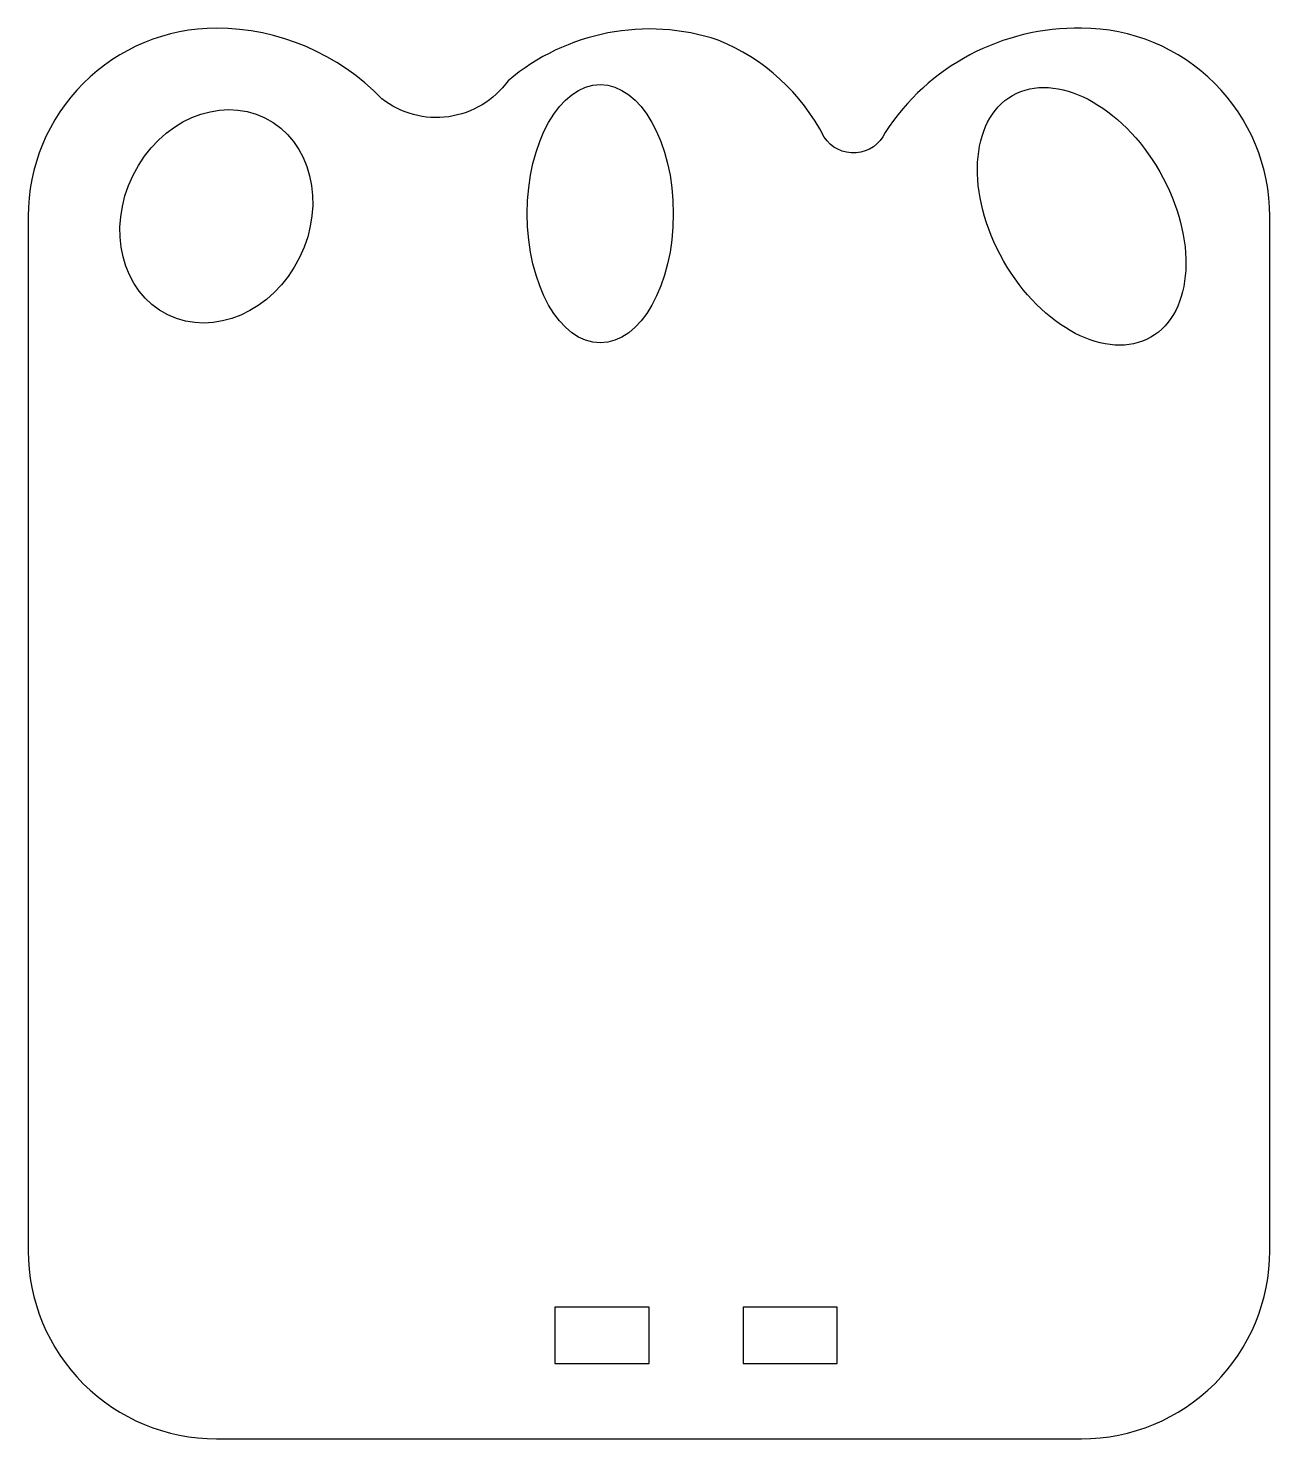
# Model space of a CAD drawing. Header units: millimetres. Extents: x 0 to 66, y 0 to 75.
import ezdxf

# ---------------------------------------------------------------- set-up
doc = ezdxf.new("R2010")
doc.units = ezdxf.units.MM
doc.layers.add('Corte exterior', color=1, linetype='Continuous', true_color=0xff0000)

msp = doc.modelspace()

# ---------------------------------------------------------------- linework, layer by layer
at = {"layer": 'Corte exterior'}
msp.add_lwpolyline([(25.513, 72.213, -0.426731), (18.793, 71.253, 0.203688), (10, 75, 0.414214), (0, 65), (0, 10, 0.414214), (10, 0), (56, 0, 0.414214), (66, 10), (66, 65, 0.414214), (56, 75, 0.259799), (45.553, 69.453, -0.591636), (42.313, 69.213, 0.179947), (36.673, 74.373, 0.260915)], format="xyb", close=True, dxfattribs=at)
for points in [[(33, 4), (33, 7), (28, 7), (28, 4)], [(43, 4), (43, 7), (38, 7), (38, 4)]]:
    msp.add_lwpolyline(points, close=True, dxfattribs=at)
for centre, major_axis, ratio in [((30.409, 65.139), (0, -6.868), 0.565217), ((56, 65), (3.671, -6.43), 0.645305), ((10, 65), (-2.583, -5.235), 0.845812)]:
    msp.add_ellipse(centre, major_axis=major_axis, ratio=ratio, dxfattribs=at)

doc.saveas('drawing.dxf')
